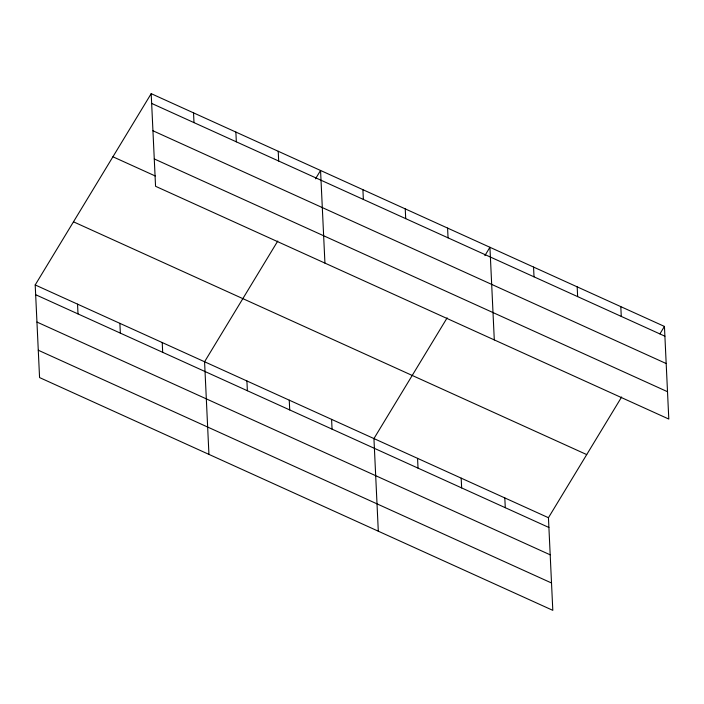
<?xml version="1.0" encoding="UTF-8"?>
<svg xmlns="http://www.w3.org/2000/svg" width="704" height="704" viewBox="0 0 704 704"><rect width="100%" height="100%" fill="white"/><g stroke="black" fill="none" stroke-linecap="round" stroke-linejoin="round"><path stroke-width="1.06" d="M621.65 396.986L548.442 517.713L552.807 610.342L39.565 377.573L35.2 284.944L151.193 93.658L664.435 326.427L668.8 419.056L155.558 186.287L151.193 93.658M277.772 241.023L204.574 361.759L208.938 454.388M315.498 178.825L320.558 170.474L324.931 263.102M447.146 317.847L373.938 438.574L378.303 531.203M484.862 255.64L489.931 247.289L494.296 339.918M659.93 333.854L664.435 326.427M151.65 103.418L664.893 336.195M152.944 130.768L666.178 363.537M154.273 158.937L667.506 391.714M112.913 156.781L155.258 175.982M73.48 221.813L586.714 454.59M35.2 284.944L548.442 517.713M35.658 294.712L548.9 527.481M36.951 322.054L550.194 554.831M38.28 350.231L551.522 583M620.805 306.645L621.271 316.413M577.183 286.854L577.641 296.622M533.553 267.071L534.019 276.839M504.812 497.93L505.278 507.698M461.19 478.148L461.648 487.916M447.586 228.078L448.052 237.846M417.569 458.357L418.026 468.125M405.249 208.877L405.706 218.645M362.903 189.675L363.361 199.443M331.593 419.373L332.059 429.141M278.221 151.263L278.678 161.031M289.256 400.162L289.714 409.93M235.875 132.062L236.333 141.83M246.91 380.961L247.377 390.729M193.53 112.86L193.996 122.628M162.228 342.558L162.686 352.326M119.882 323.347L120.349 333.115M77.546 304.146L78.003 313.914"/></g></svg>
